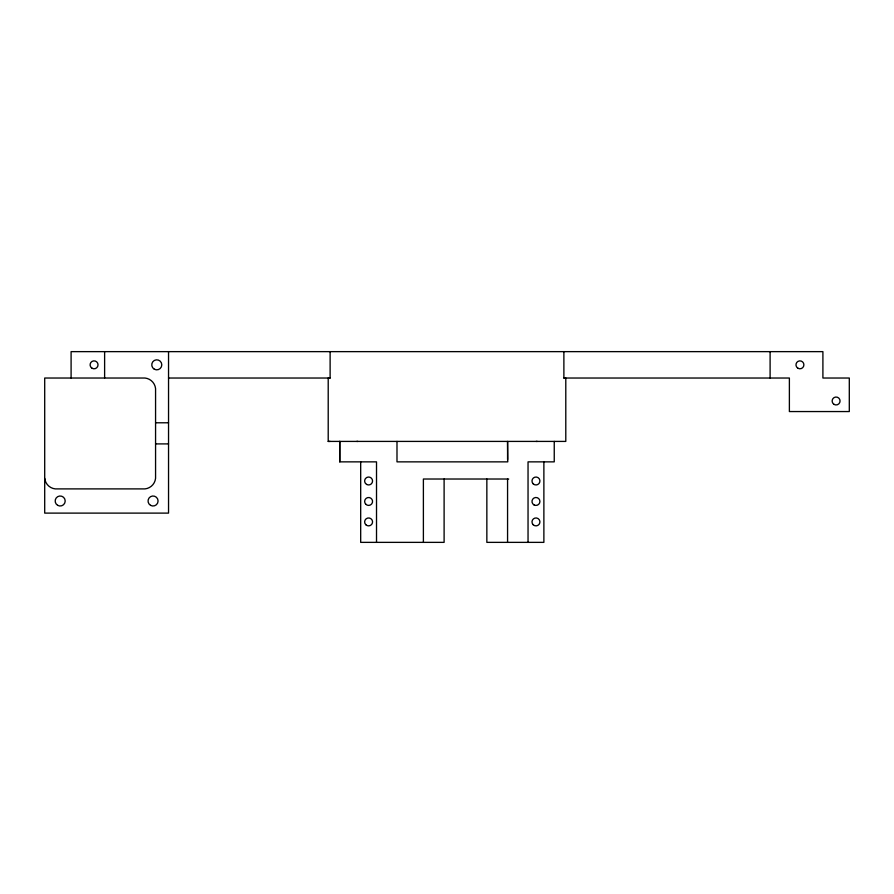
<?xml version="1.0" encoding="UTF-8"?>
<svg xmlns="http://www.w3.org/2000/svg" width="894" height="894" viewBox="0 0 894 894"><rect width="100%" height="100%" fill="white"/><g stroke="black" fill="none" stroke-linecap="round" stroke-linejoin="round"><path stroke-width="1.34" d="M330.121 441.412L328.21 441.412L328.21 378.028L330.121 378.028L330.121 351.633M339.754 461.863L339.754 441.412L339.754 461.863L376.519 461.863L376.519 542.367M507.568 459.561L507.568 441.412L507.77 461.863L396.992 461.863L396.992 441.412M328.21 441.412L565.79 441.412L565.79 378.028L563.879 378.028L563.879 351.633M356.751 441.412L357.846 441.412M168.541 378.028L330.121 378.028M563.879 378.028L789.38 378.028L789.38 411.553L849.3 411.553L849.3 378.028L822.905 378.028L822.905 351.633L71.095 351.633L71.095 378.028M155.567 422.784L168.541 422.784M155.567 443.905L168.541 443.905M508.708 479.016L423.387 479.016L423.387 542.367M536.154 441.412L537.249 441.412M770.103 351.633L770.103 378.028M554.246 441.412L554.246 461.863L528.041 461.863L528.041 542.367M543.876 461.863L543.876 542.367L486.85 542.367L486.85 479.016M507.568 479.016L507.568 542.367M444.106 479.016L444.106 542.367L360.684 542.367L360.684 461.863M168.541 351.633L168.541 513.111L44.7 513.111L44.7 378.028L145.007 378.028A11.879 11.879 0 0 1 155.567 388.588L155.567 478.335A11.879 11.879 0 0 1 145.007 488.895L55.26 488.895A11.879 11.879 0 0 1 44.7 478.335M104.62 351.633L104.62 378.028M533.159 483.799A3.956 3.956 0 0 0 539.786 482.022A3.956 3.956 0 0 0 534.936 477.172A3.956 3.956 0 0 0 533.159 483.799M533.975 504.887A3.956 3.956 0 0 0 539.92 501.456A3.956 3.956 0 0 0 533.975 498.025A3.956 3.956 0 0 0 533.975 504.887M92.082 368.261A3.956 3.956 0 0 0 98.027 364.83A3.956 3.956 0 0 0 92.082 361.399A3.956 3.956 0 0 0 92.082 368.261M797.962 368.261A3.956 3.956 0 0 0 803.896 364.83A3.956 3.956 0 0 0 797.962 361.399A3.956 3.956 0 0 0 797.962 368.261M834.124 404.423A3.956 3.956 0 0 0 840.058 400.993A3.956 3.956 0 0 0 834.124 397.562A3.956 3.956 0 0 0 834.124 404.423M533.159 524.711A3.956 3.956 0 0 0 539.786 522.934A3.956 3.956 0 0 0 534.936 518.084A3.956 3.956 0 0 0 533.159 524.711M365.802 524.711A3.956 3.956 0 0 0 372.429 522.934A3.956 3.956 0 0 0 367.579 518.084A3.956 3.956 0 0 0 365.802 524.711M366.618 484.425A3.956 3.956 0 0 0 372.563 480.994A3.956 3.956 0 0 0 366.618 477.564A3.956 3.956 0 0 0 366.618 484.425M365.802 504.25A3.956 3.956 0 0 0 372.429 502.484A3.956 3.956 0 0 0 367.579 497.634A3.956 3.956 0 0 0 365.802 504.25M154.271 369.177A5.018 5.018 0 0 0 161.792 364.83A5.018 5.018 0 0 0 154.271 360.483A5.018 5.018 0 0 0 154.271 369.177M57.674 505.345A5.018 5.018 0 0 0 65.195 501.009A5.018 5.018 0 0 0 57.674 496.662A5.018 5.018 0 0 0 57.674 505.345M150.55 505.345A5.018 5.018 0 0 0 158.07 501.009A5.018 5.018 0 0 0 150.55 496.662A5.018 5.018 0 0 0 150.55 505.345"/></g></svg>
